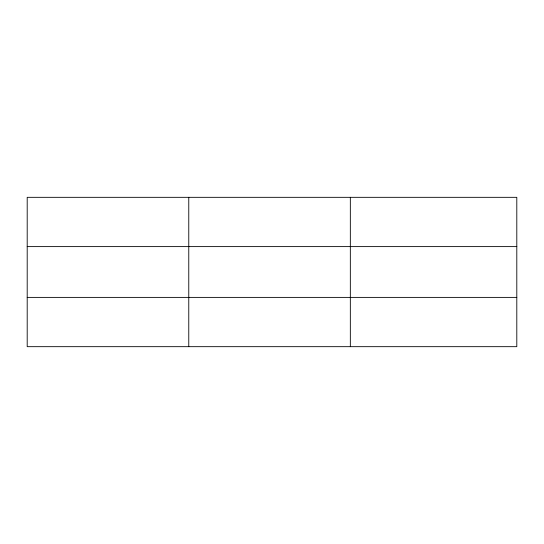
<?xml version="1.0" encoding="UTF-8"?>
<svg xmlns="http://www.w3.org/2000/svg" width="544" height="544" viewBox="0 0 544 544"><rect width="100%" height="100%" fill="white"/><g stroke="black" fill="none" stroke-linecap="round" stroke-linejoin="round"><path stroke-width="0.82" d="M188.768 346.671L188.768 197.329M350.336 346.671L350.336 197.329M516.8 246.609L516.8 197.329L27.2 197.329L27.2 346.671L516.8 346.671L516.8 246.609L27.2 246.609M27.2 297.391L516.8 297.391"/></g></svg>
